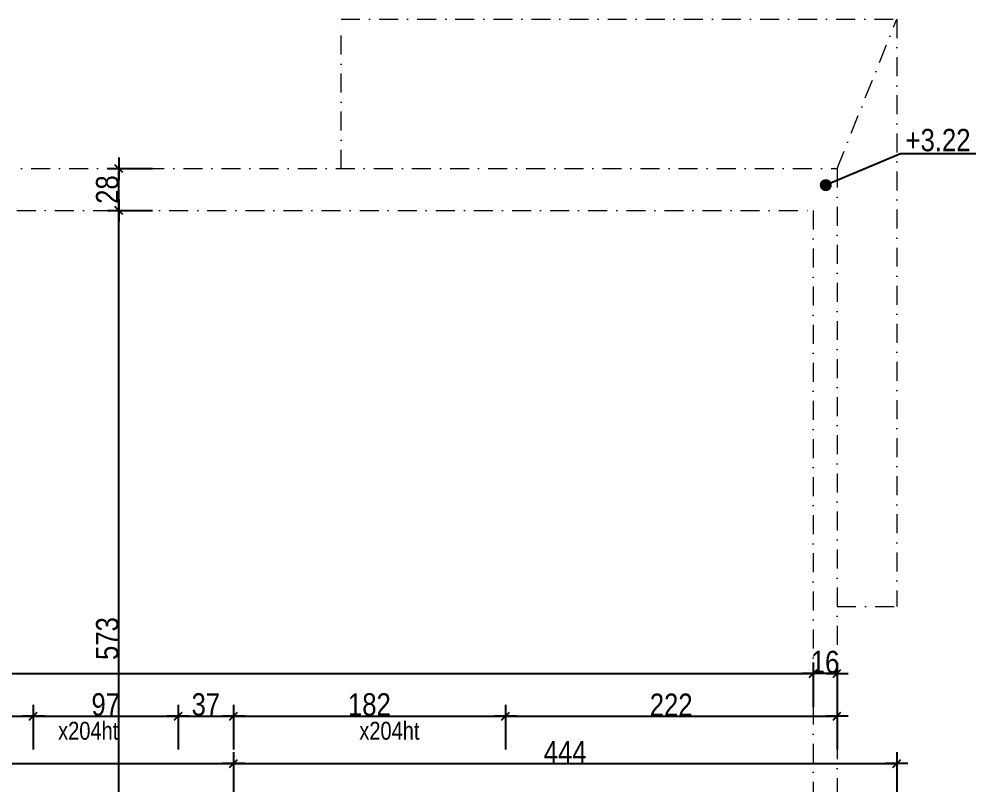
# Model space of a CAD drawing. Header units: centimetres. Extents: x 74297 to 80237, y -23027 to -18827.
# Drawn here: x 76307 to 76948, y -21142 to -20629 of the extents above; entities that cross this region are included whole.
import ezdxf
from ezdxf.enums import TextEntityAlignment as Align

# ---------------------------------------------------------------- set-up
doc = ezdxf.new("R2010")
doc.units = ezdxf.units.CM
doc.header["$LTSCALE"] = 0.5
doc.linetypes.add('TIRETPTX2', pattern=[50.8, 25.4, -12.7, 0, -12.7])
doc.layers.get('DEFPOINTS').update_dxf_attribs({"linetype": 'CONTINUOUS'})
for name, color, linetype in [('01_cote_gen', 4, 'CONTINUOUS'), ('01_texte', 230, 'CONTINUOUS'), ('AA_COTES', 2, 'CONTINUOUS')]:
    doc.layers.add(name, color=color, linetype=linetype)
doc.layers.add('01_tram_axes', color=2, linetype='TIRETPTX2', lineweight=9)
doc.styles.add('Arial Narrow', font='ARIALN.TTF')
doc.styles.add('MATTE_TXT', font='arial.ttf')
doc.styles.add('STYLE2', font='ARIALN.TTF')
doc.dimstyles.new('JB50', dxfattribs={"dimscale": 0.1, "dimtxt": 150, "dimasz": 15, "dimexe": 0.1, "dimexo": 0.1, "dimgap": 0.09, "dimtad": 1, "dimdec": 1, "dimdsep": 46, "dimtxsty": 'STYLE2', "dimblk1": 'BOND_G', "dimblk2": 'BOND_D', "dimsah": 1, "dimcen": 1.5, "dimdle": 0.01, "dimse1": 1, "dimse2": 1, "dimclrd": 4, "dimclre": 2, "dimclrt": 6, "dimazin": 2, "dimtfac": 2.333333, "dimtdec": 1, "dimtix": 1, "dimtmove": 2, "dimatfit": 3, "dimldrblk": 'BOND_G', "dimfxl": 1, "dimtolj": 1, "dimtzin": 0, "dimarcsym": 0})

# ---------------------------------------------------------------- blocks, each defined once
blk = doc.blocks.new('BOND_G')
at = {"layer": 'AA_COTES', "color": 0}
for p, q in [((0, -5), (0, 15)), ((5, 0), (-5, 0)), ((1.77, 1.77), (-1.77, -1.77))]:
    blk.add_line(p, q, dxfattribs=at)
blk = doc.blocks.new('BOND_D')
at = {"layer": 'AA_COTES', "color": 0}
for p, q in [((0, 5), (0, -15)), ((5, 0), (-5, 0)), ((-1.77, -1.77), (1.77, 1.77))]:
    blk.add_line(p, q, dxfattribs=at)
blk = doc.blocks.new('*D52')
at = {"layer": '01_cote_gen', "color": 4, "lineweight": -2, "transparency": 16777216}
blk.add_line((76373.96, -21328.89), (76373.96, -20758.93), dxfattribs=at)
at = {"layer": 'DEFPOINTS', "color": 0, "transparency": 16777216}
for p in [(76373.96, -20757.43), (76412.41, -20757.43), (76449.46, -21330.39)]:
    blk.add_point(p, dxfattribs=at)
at = {"layer": '01_cote_gen', "color": 4, "lineweight": -2, "transparency": 16777216, "xscale": 1.5, "yscale": 1.5, "zscale": 1.5}
for name, p, rotation in [('BOND_D', (76373.96, -20757.43), 90), ('BOND_G', (76373.96, -21330.39), 270)]:
    blk.add_blockref(name, p, dxfattribs=dict(at, rotation=rotation))
at = {"layer": '01_cote_gen', "color": 6, "transparency": 16777216, "insert": (76366.3, -21043.91), "char_height": 15, "attachment_point": 5, "rotation": 90, "style": 'STYLE2'}
blk.add_mtext('\\A1;573', dxfattribs=at)
blk = doc.blocks.new('*D53')
at = {"layer": '01_cote_gen', "color": 4, "lineweight": -2, "transparency": 16777216}
blk.add_line((76373.96, -20755.83), (76373.96, -20730.83), dxfattribs=at)
at = {"layer": 'DEFPOINTS', "color": 0, "transparency": 16777216}
for p in [(76373.96, -20729.33), (76413.54, -20729.33), (76413.54, -20757.33)]:
    blk.add_point(p, dxfattribs=at)
at = {"layer": '01_cote_gen', "color": 4, "lineweight": -2, "transparency": 16777216, "xscale": 1.5, "yscale": 1.5, "zscale": 1.5}
for name, p, rotation in [('BOND_D', (76373.96, -20729.33), 90), ('BOND_G', (76373.96, -20757.33), 270)]:
    blk.add_blockref(name, p, dxfattribs=dict(at, rotation=rotation))
at = {"layer": '01_cote_gen', "color": 6, "transparency": 16777216, "insert": (76366.3, -20743.33), "char_height": 15, "attachment_point": 5, "rotation": 90, "style": 'STYLE2'}
blk.add_mtext('\\A1;28', dxfattribs=at)
blk = doc.blocks.new('*D100')
at = {"layer": '01_cote_gen', "color": 4, "lineweight": -2, "transparency": 16777216}
blk.add_line((75838.22, -21095.77), (76315.22, -21095.77), dxfattribs=at)
at = {"layer": 'DEFPOINTS', "color": 0, "transparency": 16777216}
for p in [(76316.72, -21095.77), (75836.72, -21132.75), (76316.72, -21132.75)]:
    blk.add_point(p, dxfattribs=at)
at = {"layer": '01_cote_gen', "color": 4, "lineweight": -2, "transparency": 16777216, "xscale": 1.5, "yscale": 1.5, "zscale": 1.5, "rotation": 180}
blk.add_blockref('BOND_G', (75836.72, -21095.77), dxfattribs=at)
at = {"layer": '01_cote_gen', "color": 4, "lineweight": -2, "transparency": 16777216, "xscale": 1.5, "yscale": 1.5, "zscale": 1.5}
blk.add_blockref('BOND_D', (76316.72, -21095.77), dxfattribs=at)
at = {"layer": '01_cote_gen', "color": 6, "transparency": 16777216, "insert": (76076.72, -21088.1), "char_height": 15, "attachment_point": 5, "style": 'STYLE2'}
blk.add_mtext('\\A1;480', dxfattribs=at)
blk = doc.blocks.new('*D101')
at = {"layer": '01_cote_gen', "color": 4, "lineweight": -2, "transparency": 16777216}
blk.add_line((76318.22, -21095.77), (76412.22, -21095.77), dxfattribs=at)
at = {"layer": 'DEFPOINTS', "color": 0, "transparency": 16777216}
for p in [(76413.72, -21095.77), (76316.72, -21132.75), (76413.72, -21132.75)]:
    blk.add_point(p, dxfattribs=at)
at = {"layer": '01_cote_gen', "color": 4, "lineweight": -2, "transparency": 16777216, "xscale": 1.5, "yscale": 1.5, "zscale": 1.5, "rotation": 180}
blk.add_blockref('BOND_G', (76316.72, -21095.77), dxfattribs=at)
at = {"layer": '01_cote_gen', "color": 4, "lineweight": -2, "transparency": 16777216, "xscale": 1.5, "yscale": 1.5, "zscale": 1.5}
blk.add_blockref('BOND_D', (76413.72, -21095.77), dxfattribs=at)
at = {"layer": '01_cote_gen', "color": 6, "transparency": 16777216, "insert": (76365.22, -21088.1), "char_height": 15, "attachment_point": 5, "style": 'STYLE2'}
blk.add_mtext('\\A1;97', dxfattribs=at)
blk = doc.blocks.new('*D102')
at = {"layer": '01_cote_gen', "color": 4, "lineweight": -2, "transparency": 16777216}
blk.add_line((76415.22, -21095.77), (76449.22, -21095.77), dxfattribs=at)
at = {"layer": 'DEFPOINTS', "color": 0, "transparency": 16777216}
for p in [(76450.72, -21095.77), (76413.72, -21132.75), (76450.72, -21141.71)]:
    blk.add_point(p, dxfattribs=at)
at = {"layer": '01_cote_gen', "color": 4, "lineweight": -2, "transparency": 16777216, "xscale": 1.5, "yscale": 1.5, "zscale": 1.5, "rotation": 180}
blk.add_blockref('BOND_G', (76413.72, -21095.77), dxfattribs=at)
at = {"layer": '01_cote_gen', "color": 4, "lineweight": -2, "transparency": 16777216, "xscale": 1.5, "yscale": 1.5, "zscale": 1.5}
blk.add_blockref('BOND_D', (76450.72, -21095.77), dxfattribs=at)
at = {"layer": '01_cote_gen', "color": 6, "transparency": 16777216, "insert": (76432.22, -21088.1), "char_height": 15, "attachment_point": 5, "style": 'STYLE2'}
blk.add_mtext('\\A1;37', dxfattribs=at)
blk = doc.blocks.new('*D103')
at = {"layer": '01_cote_gen', "color": 4, "lineweight": -2, "transparency": 16777216}
blk.add_line((76452.22, -21095.77), (76631.22, -21095.77), dxfattribs=at)
at = {"layer": 'DEFPOINTS', "color": 0, "transparency": 16777216}
for p in [(76632.72, -21095.77), (76450.72, -21141.71), (76632.72, -21141.71)]:
    blk.add_point(p, dxfattribs=at)
at = {"layer": '01_cote_gen', "color": 4, "lineweight": -2, "transparency": 16777216, "xscale": 1.5, "yscale": 1.5, "zscale": 1.5, "rotation": 180}
blk.add_blockref('BOND_G', (76450.72, -21095.77), dxfattribs=at)
at = {"layer": '01_cote_gen', "color": 4, "lineweight": -2, "transparency": 16777216, "xscale": 1.5, "yscale": 1.5, "zscale": 1.5}
blk.add_blockref('BOND_D', (76632.72, -21095.77), dxfattribs=at)
at = {"layer": '01_cote_gen', "color": 6, "transparency": 16777216, "insert": (76541.72, -21088.1), "char_height": 15, "attachment_point": 5, "style": 'STYLE2'}
blk.add_mtext('\\A1;182', dxfattribs=at)
blk = doc.blocks.new('*D104')
at = {"layer": '01_cote_gen', "color": 4, "lineweight": -2, "transparency": 16777216}
blk.add_line((76634.22, -21095.77), (76853.22, -21095.77), dxfattribs=at)
at = {"layer": 'DEFPOINTS', "color": 0, "transparency": 16777216}
for p in [(76854.72, -21095.77), (76632.72, -21141.71), (76854.72, -21246.61)]:
    blk.add_point(p, dxfattribs=at)
at = {"layer": '01_cote_gen', "color": 4, "lineweight": -2, "transparency": 16777216, "xscale": 1.5, "yscale": 1.5, "zscale": 1.5, "rotation": 180}
blk.add_blockref('BOND_G', (76632.72, -21095.77), dxfattribs=at)
at = {"layer": '01_cote_gen', "color": 4, "lineweight": -2, "transparency": 16777216, "xscale": 1.5, "yscale": 1.5, "zscale": 1.5}
blk.add_blockref('BOND_D', (76854.72, -21095.77), dxfattribs=at)
at = {"layer": '01_cote_gen', "color": 6, "transparency": 16777216, "insert": (76743.72, -21088.23), "char_height": 15, "attachment_point": 5, "style": 'STYLE2'}
blk.add_mtext('\\A1;222', dxfattribs=at)
blk = doc.blocks.new('*D106')
at = {"layer": '01_cote_gen', "color": 4, "lineweight": -2, "transparency": 16777216}
for p, q in [((76837.22, -21067.36), (76835.72, -21067.36)), ((76854.72, -21067.36), (76838.72, -21067.36)), ((76856.22, -21067.36), (76857.72, -21067.36))]:
    blk.add_line(p, q, dxfattribs=at)
at = {"layer": 'DEFPOINTS', "color": 0, "transparency": 16777216}
for p in [(76838.72, -21067.36), (76838.72, -21165.31), (76854.72, -21165.31)]:
    blk.add_point(p, dxfattribs=at)
at = {"layer": '01_cote_gen', "color": 4, "lineweight": -2, "transparency": 16777216, "xscale": 1.5, "yscale": 1.5, "zscale": 1.5}
blk.add_blockref('BOND_D', (76838.72, -21067.36), dxfattribs=at)
at = {"layer": '01_cote_gen', "color": 4, "lineweight": -2, "transparency": 16777216, "xscale": 1.5, "yscale": 1.5, "zscale": 1.5, "rotation": 180}
blk.add_blockref('BOND_G', (76854.72, -21067.36), dxfattribs=at)
at = {"layer": '01_cote_gen', "color": 6, "transparency": 16777216, "insert": (76846.72, -21059.69), "char_height": 15, "attachment_point": 5, "style": 'STYLE2'}
blk.add_mtext('\\A1;16', dxfattribs=at)
blk = doc.blocks.new('*D107')
at = {"layer": '01_cote_gen', "color": 4, "lineweight": -2, "transparency": 16777216}
blk.add_line((75338.22, -21067.36), (76837.22, -21067.36), dxfattribs=at)
at = {"layer": 'DEFPOINTS', "color": 0, "transparency": 16777216}
for p in [(76838.72, -21067.36), (75336.72, -21079.7), (76838.72, -21084.76)]:
    blk.add_point(p, dxfattribs=at)
at = {"layer": '01_cote_gen', "color": 4, "lineweight": -2, "transparency": 16777216, "xscale": 1.5, "yscale": 1.5, "zscale": 1.5, "rotation": 180}
blk.add_blockref('BOND_G', (75336.72, -21067.36), dxfattribs=at)
at = {"layer": '01_cote_gen', "color": 4, "lineweight": -2, "transparency": 16777216, "xscale": 1.5, "yscale": 1.5, "zscale": 1.5}
blk.add_blockref('BOND_D', (76838.72, -21067.36), dxfattribs=at)
at = {"layer": '01_cote_gen', "color": 6, "transparency": 16777216, "insert": (76087.72, -21059.69), "char_height": 15, "attachment_point": 5, "style": 'STYLE2'}
blk.add_mtext('\\A1;1502', dxfattribs=at)
blk = doc.blocks.new('*D111')
at = {"layer": '01_cote_gen', "color": 4, "lineweight": -2, "transparency": 16777216}
blk.add_line((75667.22, -21127.46), (76449.22, -21127.46), dxfattribs=at)
at = {"layer": 'DEFPOINTS', "color": 0, "transparency": 16777216}
for p in [(76450.72, -21127.46), (75665.72, -21181.99), (76450.72, -21230.39)]:
    blk.add_point(p, dxfattribs=at)
at = {"layer": '01_cote_gen', "color": 4, "lineweight": -2, "transparency": 16777216, "xscale": 1.5, "yscale": 1.5, "zscale": 1.5, "rotation": 180}
blk.add_blockref('BOND_G', (75665.72, -21127.46), dxfattribs=at)
at = {"layer": '01_cote_gen', "color": 4, "lineweight": -2, "transparency": 16777216, "xscale": 1.5, "yscale": 1.5, "zscale": 1.5}
blk.add_blockref('BOND_D', (76450.72, -21127.46), dxfattribs=at)
at = {"layer": '01_cote_gen', "color": 6, "transparency": 16777216, "insert": (76058.22, -21119.79), "char_height": 15, "attachment_point": 5, "style": 'STYLE2'}
blk.add_mtext('\\A1;785', dxfattribs=at)
blk = doc.blocks.new('*D112')
at = {"layer": '01_cote_gen', "color": 4, "lineweight": -2, "transparency": 16777216}
blk.add_line((76452.22, -21127.46), (76893.22, -21127.46), dxfattribs=at)
at = {"layer": 'DEFPOINTS', "color": 0, "transparency": 16777216}
for p in [(76894.72, -21127.46), (76450.72, -21230.39), (76894.72, -21230.39)]:
    blk.add_point(p, dxfattribs=at)
at = {"layer": '01_cote_gen', "color": 4, "lineweight": -2, "transparency": 16777216, "xscale": 1.5, "yscale": 1.5, "zscale": 1.5, "rotation": 180}
blk.add_blockref('BOND_G', (76450.72, -21127.46), dxfattribs=at)
at = {"layer": '01_cote_gen', "color": 4, "lineweight": -2, "transparency": 16777216, "xscale": 1.5, "yscale": 1.5, "zscale": 1.5}
blk.add_blockref('BOND_D', (76894.72, -21127.46), dxfattribs=at)
at = {"layer": '01_cote_gen', "color": 6, "transparency": 16777216, "insert": (76672.72, -21119.95), "char_height": 15, "attachment_point": 5, "style": 'STYLE2'}
blk.add_mtext('\\A1;444', dxfattribs=at)

msp = doc.modelspace()

# ---------------------------------------------------------------- linework, layer by layer
at = {"layer": '01_texte'}
for p, q in [((76897.1, -20719.42), (76847.2, -20740.38)), ((76947.66, -20719.42), (76897.1, -20719.42))]:
    msp.add_line(p, q, dxfattribs=at)
at = {"layer": '01_texte', "const_width": 4}
msp.add_lwpolyline([(76849.2, -20740.38, -1), (76845.2, -20740.38, -1)], format="xyb", close=True, dxfattribs=at)
at = {"layer": '01_tram_axes'}
for p, q in [((76522.71, -20629.33), (76894.72, -20629.24)), ((76522.71, -20729.33), (76522.71, -20629.33)), ((76854.72, -20729.33), (76894.72, -20629.24)), ((76894.72, -20629.24), (76894.72, -21022.33)), ((75320.71, -20729.33), (76854.72, -20729.33)), ((76854.72, -20729.33), (76854.72, -21330.39)), ((75336.72, -20757.33), (76838.72, -20757.33)), ((76838.72, -20757.33), (76838.72, -21330.39)), ((76854.72, -21022.33), (76894.72, -21022.33))]:
    msp.add_line(p, q, dxfattribs=at)

# ---------------------------------------------------------------- texts
at = {"layer": '01_texte', "style": 'Arial Narrow'}
msp.add_text('+3.22', height=15, dxfattribs=at).set_placement((76900.59, -20717.68))
at = {"layer": '01_texte', "style": 'MATTE_TXT', "width": 0.8}
for p in [(76353.48, -21115.2), (76555.09, -21115.2)]:
    msp.add_text('x204ht', height=12, dxfattribs=at).set_placement(p, align=Align.BOTTOM_CENTER)

# ---------------------------------------------------------------- dimensions: what is measured, and where the dimension line sits
at = {"layer": '01_cote_gen'}
for base, p1, p2, picture, middle in [((76373.96, -20729.33), (76413.54, -20757.33), (76413.54, -20729.33), '*D53', (76366.3, -20743.33)), ((76373.96, -20757.43), (76449.46, -21330.39), (76412.41, -20757.43), '*D52', (76366.3, -21043.91))]:
    dim = msp.add_linear_dim(base=base, p1=p1, p2=p2, angle=90, dimstyle='JB50', dxfattribs=at)
    dim.commit()
    dim.dimension.update_dxf_attribs({"geometry": picture, "text_midpoint": middle})
for base, p1, p2, picture, middle in [((76838.72, -21067.36), (75336.72, -21079.7), (76838.72, -21084.76), '*D107', (76087.72, -21059.69)), ((76838.72, -21067.36), (76854.72, -21165.31), (76838.72, -21165.31), '*D106', (76846.72, -21059.69)), ((76316.72, -21095.77), (75836.72, -21132.75), (76316.72, -21132.75), '*D100', (76076.72, -21088.1)), ((76413.72, -21095.77), (76316.72, -21132.75), (76413.72, -21132.75), '*D101', (76365.22, -21088.1)), ((76450.72, -21095.77), (76413.72, -21132.75), (76450.72, -21141.71), '*D102', (76432.22, -21088.1)), ((76632.72, -21095.77), (76450.72, -21141.71), (76632.72, -21141.71), '*D103', (76541.72, -21088.1)), ((76854.72, -21095.77), (76632.72, -21141.71), (76854.72, -21246.61), '*D104', (76743.72, -21088.23)), ((76450.72, -21127.46), (75665.72, -21181.99), (76450.72, -21230.39), '*D111', (76058.22, -21119.79)), ((76894.72, -21127.46), (76450.72, -21230.39), (76894.72, -21230.39), '*D112', (76672.72, -21119.95))]:
    dim = msp.add_linear_dim(base=base, p1=p1, p2=p2, dimstyle='JB50', dxfattribs=at)
    dim.commit()
    dim.dimension.update_dxf_attribs({"geometry": picture, "text_midpoint": middle})

doc.saveas('drawing.dxf')
